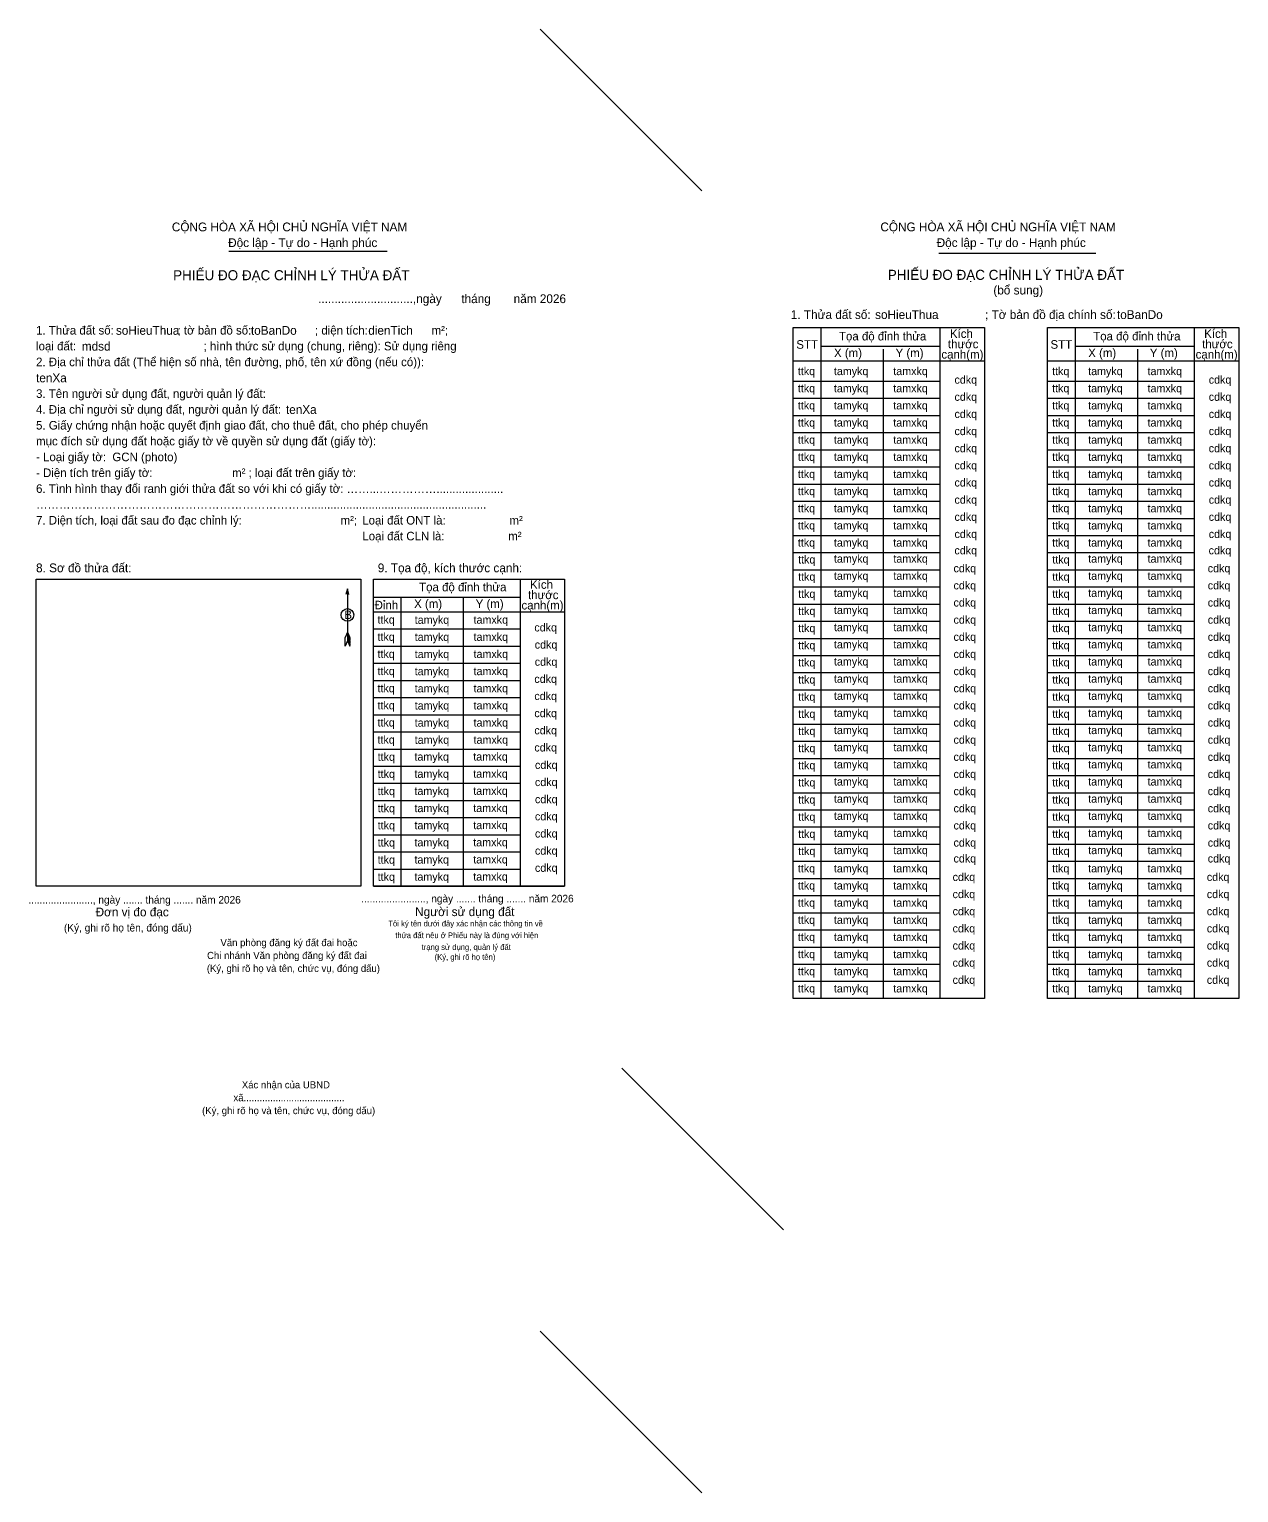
# Model space of a CAD drawing. Extents: x -500393 to -499232, y -1000262 to -999219.
# Drawn here: x -499992 to -499569, y -999731 to -999219 of the extents above; entities that cross this region are included whole.
import ezdxf

# ---------------------------------------------------------------- set-up
doc = ezdxf.new("R2010")
doc.units = 0
for name, color, linetype in [('Level 24', 7, 'Continuous'), ('Level 56', 7, 'Continuous'), ('Level 60', 7, 'Continuous'), ('Level 63', 7, 'Continuous')]:
    doc.layers.add(name, color=color, linetype=linetype)

msp = doc.modelspace()

# ---------------------------------------------------------------- linework, layer by layer
at = {"layer": 'Level 24'}
msp.add_lwpolyline([(-499990, -999411.66), (-499876.32, -999411.66), (-499876.32, -999518.99), (-499990, -999518.99)], close=True, dxfattribs=at)
at = {"layer": 'Level 60'}
for p, q in [((-499922.48, -999296.9), (-499867.1, -999296.9)), ((-499674.06, -999297.5), (-499619.05, -999297.5)), ((-499715.32, -999323.54), (-499715.32, -999558.33)), ((-499673.63, -999323.54), (-499673.63, -999558.33)), ((-499626.34, -999323.54), (-499626.34, -999558.33)), ((-499584.65, -999323.54), (-499584.65, -999558.33)), ((-499715.32, -999330.1), (-499673.63, -999330.1)), ((-499693.5, -999331.16), (-499693.5, -999558.33)), ((-499626.34, -999330.1), (-499584.65, -999330.1)), ((-499604.52, -999331.16), (-499604.52, -999558.33)), ((-499724.97, -999335.26), (-499658.03, -999335.26)), ((-499724.97, -999335.26), (-499670.82, -999335.26)), ((-499635.99, -999335.26), (-499569.06, -999335.26)), ((-499635.99, -999335.26), (-499581.84, -999335.26)), ((-499724.97, -999342.33), (-499673.63, -999342.33)), ((-499635.99, -999342.33), (-499584.65, -999342.33)), ((-499724.97, -999348.33), (-499673.63, -999348.33)), ((-499635.99, -999348.33), (-499584.65, -999348.33)), ((-499724.97, -999354.33), (-499673.63, -999354.33)), ((-499635.99, -999354.33), (-499584.65, -999354.33)), ((-499724.97, -999360.33), (-499673.63, -999360.33)), ((-499635.99, -999360.33), (-499584.65, -999360.33)), ((-499724.97, -999366.33), (-499673.63, -999366.33)), ((-499635.99, -999366.33), (-499584.65, -999366.33)), ((-499724.97, -999372.33), (-499673.63, -999372.33)), ((-499635.99, -999372.33), (-499584.65, -999372.33)), ((-499724.97, -999378.33), (-499673.63, -999378.33)), ((-499635.99, -999378.33), (-499584.65, -999378.33)), ((-499724.97, -999384.33), (-499673.63, -999384.33)), ((-499635.99, -999384.33), (-499584.65, -999384.33)), ((-499724.97, -999390.33), (-499673.63, -999390.33)), ((-499635.99, -999390.33), (-499584.65, -999390.33)), ((-499724.97, -999396.33), (-499673.63, -999396.33)), ((-499635.99, -999396.33), (-499584.65, -999396.33)), ((-499724.97, -999402.33), (-499673.63, -999402.33)), ((-499635.99, -999402.33), (-499584.65, -999402.33)), ((-499724.97, -999408.33), (-499673.63, -999408.33)), ((-499635.99, -999408.33), (-499584.65, -999408.33)), ((-499881, -999415.05), (-499881, -999433.2)), ((-499820.6, -999411.64), (-499820.6, -999519.05)), ((-499724.97, -999414.33), (-499673.63, -999414.33)), ((-499635.99, -999414.33), (-499584.65, -999414.33)), ((-499871.93, -999417.89), (-499820.6, -999417.89)), ((-499862.28, -999417.89), (-499862.28, -999519.05)), ((-499840.47, -999417.89), (-499840.47, -999519.05)), ((-499724.97, -999420.33), (-499673.63, -999420.33)), ((-499635.99, -999420.33), (-499584.65, -999420.33)), ((-499871.93, -999423.05), (-499805, -999423.05)), ((-499871.93, -999423.05), (-499817.78, -999423.05)), ((-499881, -999430.2), (-499881.76, -999432.05)), ((-499881, -999430.2), (-499880.23, -999432.05)), ((-499881, -999430.46), (-499880.23, -999432.32)), ((-499881, -999430.72), (-499880.23, -999432.58)), ((-499881, -999430.98), (-499880.22, -999432.85)), ((-499881, -999431.25), (-499880.22, -999433.12)), ((-499871.93, -999429.05), (-499820.6, -999429.05)), ((-499724.97, -999426.33), (-499673.63, -999426.33)), ((-499635.99, -999426.33), (-499584.65, -999426.33)), ((-499881.8, -999435.05), (-499881.76, -999432.05)), ((-499881, -999433.2), (-499881.8, -999435.05)), ((-499881, -999431.51), (-499880.22, -999433.39)), ((-499881, -999431.77), (-499880.22, -999433.66)), ((-499881, -999432.03), (-499880.21, -999433.93)), ((-499881, -999432.29), (-499880.21, -999434.2)), ((-499881, -999432.55), (-499880.21, -999434.47)), ((-499881, -999432.81), (-499880.2, -999434.73)), ((-499881, -999433.2), (-499880.2, -999435.05)), ((-499880.2, -999435.05), (-499880.23, -999432.05)), ((-499871.93, -999435.05), (-499820.6, -999435.05)), ((-499724.97, -999432.33), (-499673.63, -999432.33)), ((-499635.99, -999432.33), (-499584.65, -999432.33)), ((-499871.93, -999441.05), (-499820.6, -999441.05)), ((-499724.97, -999438.33), (-499673.63, -999438.33)), ((-499724.97, -999438.33), (-499673.63, -999438.33)), ((-499635.99, -999438.33), (-499584.65, -999438.33)), ((-499635.99, -999438.33), (-499584.65, -999438.33)), ((-499724.97, -999444.33), (-499673.63, -999444.33)), ((-499635.99, -999444.33), (-499584.65, -999444.33)), ((-499871.93, -999447.05), (-499820.6, -999447.05)), ((-499724.97, -999450.33), (-499673.63, -999450.33)), ((-499635.99, -999450.33), (-499584.65, -999450.33)), ((-499871.93, -999453.05), (-499820.6, -999453.05)), ((-499724.97, -999456.33), (-499673.63, -999456.33)), ((-499635.99, -999456.33), (-499584.65, -999456.33)), ((-499871.93, -999459.05), (-499820.6, -999459.05)), ((-499871.93, -999465.05), (-499820.6, -999465.05)), ((-499724.97, -999462.33), (-499673.63, -999462.33)), ((-499635.99, -999462.33), (-499584.65, -999462.33)), ((-499871.93, -999471.05), (-499820.6, -999471.05)), ((-499724.97, -999468.33), (-499673.63, -999468.33)), ((-499635.99, -999468.33), (-499584.65, -999468.33)), ((-499871.93, -999477.05), (-499820.6, -999477.05)), ((-499724.97, -999474.33), (-499673.63, -999474.33)), ((-499635.99, -999474.33), (-499584.65, -999474.33)), ((-499724.97, -999480.33), (-499673.63, -999480.33)), ((-499635.99, -999480.33), (-499584.65, -999480.33)), ((-499871.93, -999483.05), (-499820.6, -999483.05)), ((-499724.97, -999486.33), (-499673.63, -999486.33)), ((-499635.99, -999486.33), (-499584.65, -999486.33)), ((-499871.93, -999489.05), (-499820.6, -999489.05)), ((-499724.97, -999492.33), (-499673.63, -999492.33)), ((-499635.99, -999492.33), (-499584.65, -999492.33)), ((-499871.93, -999495.05), (-499820.6, -999495.05)), ((-499871.93, -999501.05), (-499820.6, -999501.05)), ((-499724.97, -999498.33), (-499673.63, -999498.33)), ((-499635.99, -999498.33), (-499584.65, -999498.33)), ((-499871.93, -999507.05), (-499820.6, -999507.05)), ((-499724.97, -999504.33), (-499673.63, -999504.33)), ((-499635.99, -999504.33), (-499584.65, -999504.33)), ((-499871.93, -999513.05), (-499820.6, -999513.05)), ((-499724.97, -999510.33), (-499673.63, -999510.33)), ((-499635.99, -999510.33), (-499584.65, -999510.33)), ((-499724.97, -999516.33), (-499673.63, -999516.33)), ((-499635.99, -999516.33), (-499584.65, -999516.33)), ((-499871.93, -999519.05), (-499805, -999519.05)), ((-499724.97, -999522.33), (-499673.63, -999522.33)), ((-499635.99, -999522.33), (-499584.65, -999522.33)), ((-499724.97, -999528.33), (-499673.63, -999528.33)), ((-499635.99, -999528.33), (-499584.65, -999528.33)), ((-499724.97, -999534.33), (-499673.63, -999534.33)), ((-499635.99, -999534.33), (-499584.65, -999534.33)), ((-499724.97, -999540.33), (-499673.63, -999540.33)), ((-499635.99, -999540.33), (-499584.65, -999540.33)), ((-499724.97, -999546.33), (-499673.63, -999546.33)), ((-499635.99, -999546.33), (-499584.65, -999546.33)), ((-499724.97, -999552.33), (-499673.63, -999552.33)), ((-499635.99, -999552.33), (-499584.65, -999552.33))]:
    msp.add_line(p, q, dxfattribs=at)
for points in [[(-499724.97, -999323.54), (-499658.03, -999323.54), (-499658.03, -999558.33), (-499724.97, -999558.33)], [(-499635.99, -999323.54), (-499569.06, -999323.54), (-499569.06, -999558.33), (-499635.99, -999558.33)], [(-499871.93, -999411.64), (-499805, -999411.64), (-499805, -999519.05), (-499871.93, -999519.05)]]:
    msp.add_lwpolyline(points, close=True, dxfattribs=at)
msp.add_lwpolyline([(-499880.48, -999416.98), (-499881, -999415.05), (-499881.52, -999416.98)], dxfattribs=at)
msp.add_circle((-499881, -999424.12), 2.21, dxfattribs=at)
at = {"layer": 'Level 63'}
for p, q in [((-499757.01, -999275.77), (-499813.58, -999219.2)), ((-499728.43, -999639.34), (-499785, -999582.77)), ((-499757.01, -999731.28), (-499813.58, -999674.71))]:
    msp.add_line(p, q, dxfattribs=at)

# ---------------------------------------------------------------- texts
at = {"layer": 'Level 56'}
for s, height, p in [('soHieuThua', 3.08, (-499696.33, -999320.58)), ('toBanDo', 3.08, (-499611.68, -999320.58)), ('soHieuThua', 3.08, (-499962.04, -999326.1)), ('toBanDo', 3.08, (-499914.79, -999326.1)), ('dienTich', 3.08, (-499873.72, -999326.1)), ('mdsd', 3.08, (-499973.98, -999331.65)), ('ttkq', 2.8, (-499723.36, -999340.22)), ('tamykq', 2.8, (-499710.74, -999340.22)), ('tamxkq', 2.8, (-499689.95, -999340.22)), ('ttkq', 2.8, (-499634.38, -999340.22)), ('tamykq', 2.8, (-499621.76, -999340.22)), ('tamxkq', 2.8, (-499600.97, -999340.22)), ('tenXa', 3.08, (-499990, -999342.72)), ('ttkq', 2.8, (-499723.36, -999346.22)), ('tamykq', 2.8, (-499710.74, -999346.22)), ('tamxkq', 2.8, (-499689.95, -999346.22)), ('cdkq', 2.8, (-499668.54, -999343.21)), ('ttkq', 2.8, (-499634.38, -999346.22)), ('tamykq', 2.8, (-499621.76, -999346.22)), ('tamxkq', 2.8, (-499600.97, -999346.22)), ('cdkq', 2.8, (-499579.56, -999343.21)), ('ttkq', 2.8, (-499723.36, -999352.22)), ('tamykq', 2.8, (-499710.74, -999352.22)), ('tamxkq', 2.8, (-499689.95, -999352.22)), ('cdkq', 2.8, (-499668.54, -999349.21)), ('ttkq', 2.8, (-499634.38, -999352.22)), ('tamykq', 2.8, (-499621.76, -999352.22)), ('tamxkq', 2.8, (-499600.97, -999352.22)), ('cdkq', 2.8, (-499579.56, -999349.21)), ('tenXa', 3.08, (-499902.53, -999353.8)), ('cdkq', 2.8, (-499668.54, -999355.21)), ('cdkq', 2.8, (-499579.56, -999355.21)), ('ttkq', 2.8, (-499723.36, -999358.22)), ('tamykq', 2.8, (-499710.74, -999358.22)), ('tamxkq', 2.8, (-499689.95, -999358.22)), ('cdkq', 2.8, (-499668.54, -999361.21)), ('ttkq', 2.8, (-499634.38, -999358.22)), ('tamykq', 2.8, (-499621.76, -999358.22)), ('tamxkq', 2.8, (-499600.97, -999358.22)), ('cdkq', 2.8, (-499579.56, -999361.21)), ('ttkq', 2.8, (-499723.36, -999364.22)), ('tamykq', 2.8, (-499710.74, -999364.22)), ('tamxkq', 2.8, (-499689.95, -999364.22)), ('cdkq', 2.8, (-499668.54, -999367.21)), ('ttkq', 2.8, (-499634.38, -999364.22)), ('tamykq', 2.8, (-499621.76, -999364.22)), ('tamxkq', 2.8, (-499600.97, -999364.22)), ('cdkq', 2.8, (-499579.56, -999367.21)), ('ttkq', 2.8, (-499723.36, -999370.22)), ('tamykq', 2.8, (-499710.74, -999370.22)), ('tamxkq', 2.8, (-499689.95, -999370.22)), ('ttkq', 2.8, (-499634.38, -999370.22)), ('tamykq', 2.8, (-499621.76, -999370.22)), ('tamxkq', 2.8, (-499600.97, -999370.22)), ('ttkq', 2.8, (-499723.36, -999376.22)), ('tamykq', 2.8, (-499710.74, -999376.22)), ('tamxkq', 2.8, (-499689.95, -999376.22)), ('cdkq', 2.8, (-499668.54, -999373.21)), ('ttkq', 2.8, (-499634.38, -999376.22)), ('tamykq', 2.8, (-499621.76, -999376.22)), ('tamxkq', 2.8, (-499600.97, -999376.22)), ('cdkq', 2.8, (-499579.56, -999373.21)), ('ttkq', 2.8, (-499723.36, -999382.22)), ('tamykq', 2.8, (-499710.74, -999382.22)), ('tamxkq', 2.8, (-499689.95, -999382.22)), ('cdkq', 2.8, (-499668.54, -999379.21)), ('ttkq', 2.8, (-499634.38, -999382.22)), ('tamykq', 2.8, (-499621.76, -999382.22)), ('tamxkq', 2.8, (-499600.97, -999382.22)), ('cdkq', 2.8, (-499579.56, -999379.21)), ('cdkq', 2.8, (-499668.54, -999385.21)), ('cdkq', 2.8, (-499579.56, -999385.21)), ('ttkq', 2.8, (-499723.36, -999388.22)), ('tamykq', 2.8, (-499710.74, -999388.22)), ('tamxkq', 2.8, (-499689.95, -999388.22)), ('cdkq', 2.8, (-499668.54, -999391.21)), ('ttkq', 2.8, (-499634.38, -999388.22)), ('tamykq', 2.8, (-499621.76, -999388.22)), ('tamxkq', 2.8, (-499600.97, -999388.22)), ('cdkq', 2.8, (-499579.56, -999391.21)), ('ttkq', 2.8, (-499723.36, -999394.22)), ('tamykq', 2.8, (-499710.74, -999394.22)), ('tamxkq', 2.8, (-499689.95, -999394.22)), ('cdkq', 2.8, (-499668.54, -999397.21)), ('ttkq', 2.8, (-499634.38, -999394.22)), ('tamykq', 2.8, (-499621.76, -999394.22)), ('tamxkq', 2.8, (-499600.97, -999394.22)), ('cdkq', 2.8, (-499579.56, -999397.21)), ('ttkq', 2.8, (-499723.36, -999400.22)), ('tamykq', 2.8, (-499710.74, -999400.22)), ('tamxkq', 2.8, (-499689.95, -999400.22)), ('cdkq', 2.8, (-499668.56, -999402.94)), ('ttkq', 2.8, (-499634.38, -999400.22)), ('tamykq', 2.8, (-499621.76, -999400.22)), ('tamxkq', 2.8, (-499600.97, -999400.22)), ('cdkq', 2.8, (-499579.59, -999402.94)), ('ttkq', 2.8, (-499723.28, -999406.15)), ('tamykq', 2.8, (-499710.72, -999405.83)), ('tamxkq', 2.8, (-499689.93, -999405.83)), ('ttkq', 2.8, (-499634.3, -999406.15)), ('tamykq', 2.8, (-499621.74, -999405.83)), ('tamxkq', 2.8, (-499600.95, -999405.83)), ('ttkq', 2.8, (-499723.28, -999412.15)), ('tamykq', 2.8, (-499710.72, -999411.83)), ('tamxkq', 2.8, (-499689.93, -999411.83)), ('cdkq', 2.8, (-499668.87, -999409.2)), ('ttkq', 2.8, (-499634.3, -999412.15)), ('tamykq', 2.8, (-499621.74, -999411.83)), ('tamxkq', 2.8, (-499600.95, -999411.83)), ('cdkq', 2.8, (-499579.9, -999409.2)), ('ttkq', 2.8, (-499723.28, -999418.15)), ('tamykq', 2.8, (-499710.72, -999417.83)), ('tamxkq', 2.8, (-499689.93, -999417.83)), ('cdkq', 2.8, (-499668.87, -999415.2)), ('ttkq', 2.8, (-499634.3, -999418.15)), ('tamykq', 2.8, (-499621.74, -999417.83)), ('tamxkq', 2.8, (-499600.95, -999417.83)), ('cdkq', 2.8, (-499579.9, -999415.2)), ('tamykq', 2.8, (-499710.72, -999423.83)), ('tamxkq', 2.8, (-499689.93, -999423.83)), ('cdkq', 2.8, (-499668.87, -999421.2)), ('tamykq', 2.8, (-499621.74, -999423.83)), ('tamxkq', 2.8, (-499600.95, -999423.83)), ('cdkq', 2.8, (-499579.9, -999421.2)), ('ttkq', 2.8, (-499870.49, -999427.18)), ('tamykq', 2.8, (-499857.46, -999427.23)), ('tamxkq', 2.8, (-499836.86, -999427.2)), ('ttkq', 2.8, (-499723.28, -999424.15)), ('cdkq', 2.8, (-499668.87, -999427.2)), ('ttkq', 2.8, (-499634.3, -999424.15)), ('cdkq', 2.8, (-499579.9, -999427.2)), ('ttkq', 2.8, (-499870.49, -999433.18)), ('tamykq', 2.8, (-499857.46, -999433.23)), ('tamxkq', 2.8, (-499836.86, -999433.2)), ('cdkq', 2.8, (-499815.59, -999429.91)), ('ttkq', 2.8, (-499723.28, -999430.15)), ('tamykq', 2.8, (-499710.72, -999429.83)), ('tamxkq', 2.8, (-499689.93, -999429.83)), ('cdkq', 2.8, (-499668.87, -999433.2)), ('ttkq', 2.8, (-499634.3, -999430.15)), ('tamykq', 2.8, (-499621.74, -999429.83)), ('tamxkq', 2.8, (-499600.95, -999429.83)), ('cdkq', 2.8, (-499579.9, -999433.2)), ('ttkq', 2.8, (-499870.49, -999439.18)), ('tamykq', 2.8, (-499857.46, -999439.23)), ('tamxkq', 2.8, (-499836.86, -999439.2)), ('cdkq', 2.8, (-499815.46, -999435.91)), ('ttkq', 2.8, (-499723.28, -999436.15)), ('tamykq', 2.8, (-499710.72, -999435.83)), ('tamxkq', 2.8, (-499689.93, -999435.83)), ('cdkq', 2.8, (-499668.87, -999439.2)), ('ttkq', 2.8, (-499634.3, -999436.15)), ('tamykq', 2.8, (-499621.74, -999435.83)), ('tamxkq', 2.8, (-499600.95, -999435.83)), ('cdkq', 2.8, (-499579.9, -999439.2)), ('cdkq', 2.8, (-499815.46, -999441.91)), ('ttkq', 2.8, (-499723.28, -999442.15)), ('tamykq', 2.8, (-499710.72, -999441.83)), ('tamxkq', 2.8, (-499689.93, -999441.83)), ('ttkq', 2.8, (-499634.3, -999442.15)), ('tamykq', 2.8, (-499621.74, -999441.83)), ('tamxkq', 2.8, (-499600.95, -999441.83)), ('ttkq', 2.8, (-499870.49, -999445.18)), ('tamykq', 2.8, (-499857.46, -999445.23)), ('tamxkq', 2.8, (-499836.86, -999445.2)), ('cdkq', 2.8, (-499815.59, -999447.91)), ('ttkq', 2.8, (-499723.28, -999448.15)), ('tamykq', 2.8, (-499710.72, -999447.83)), ('tamxkq', 2.8, (-499689.93, -999447.83)), ('cdkq', 2.8, (-499668.87, -999445.2)), ('ttkq', 2.8, (-499634.3, -999448.15)), ('tamykq', 2.8, (-499621.74, -999447.83)), ('tamxkq', 2.8, (-499600.95, -999447.83)), ('cdkq', 2.8, (-499579.9, -999445.2)), ('ttkq', 2.8, (-499870.49, -999451.18)), ('tamykq', 2.8, (-499857.46, -999451.23)), ('tamxkq', 2.8, (-499836.86, -999451.2)), ('cdkq', 2.8, (-499815.59, -999453.91)), ('ttkq', 2.8, (-499723.28, -999454.15)), ('tamykq', 2.8, (-499710.72, -999453.83)), ('tamxkq', 2.8, (-499689.93, -999453.83)), ('cdkq', 2.8, (-499668.87, -999451.2)), ('ttkq', 2.8, (-499634.3, -999454.15)), ('tamykq', 2.8, (-499621.74, -999453.83)), ('tamxkq', 2.8, (-499600.95, -999453.83)), ('cdkq', 2.8, (-499579.9, -999451.2)), ('ttkq', 2.8, (-499870.49, -999457.18)), ('tamykq', 2.8, (-499857.46, -999457.23)), ('tamxkq', 2.8, (-499836.86, -999457.2)), ('cdkq', 2.8, (-499668.87, -999457.2)), ('cdkq', 2.8, (-499579.9, -999457.2)), ('ttkq', 2.8, (-499870.49, -999463.18)), ('tamykq', 2.8, (-499857.46, -999463.23)), ('tamxkq', 2.8, (-499836.86, -999463.2)), ('cdkq', 2.8, (-499815.59, -999459.91)), ('ttkq', 2.8, (-499723.28, -999460.15)), ('tamykq', 2.8, (-499710.72, -999459.83)), ('tamxkq', 2.8, (-499689.93, -999459.83)), ('cdkq', 2.8, (-499668.87, -999463.2)), ('ttkq', 2.8, (-499634.3, -999460.15)), ('tamykq', 2.8, (-499621.74, -999459.83)), ('tamxkq', 2.8, (-499600.95, -999459.83)), ('cdkq', 2.8, (-499579.9, -999463.2)), ('ttkq', 2.8, (-499870.49, -999469.18)), ('tamykq', 2.8, (-499857.46, -999469.23)), ('tamxkq', 2.8, (-499836.86, -999469.2)), ('cdkq', 2.8, (-499815.59, -999465.91)), ('ttkq', 2.8, (-499723.28, -999466.15)), ('tamykq', 2.8, (-499710.72, -999465.83)), ('tamxkq', 2.8, (-499689.93, -999465.83)), ('cdkq', 2.8, (-499668.87, -999469.2)), ('ttkq', 2.8, (-499634.3, -999466.15)), ('tamykq', 2.8, (-499621.74, -999465.83)), ('tamxkq', 2.8, (-499600.95, -999465.83)), ('cdkq', 2.8, (-499579.9, -999469.2)), ('ttkq', 2.8, (-499870.42, -999475.17)), ('tamykq', 2.8, (-499857.56, -999475.13)), ('tamxkq', 2.8, (-499836.96, -999475.09)), ('cdkq', 2.8, (-499815.59, -999471.91)), ('ttkq', 2.8, (-499723.28, -999472.15)), ('tamykq', 2.8, (-499710.72, -999471.83)), ('tamxkq', 2.8, (-499689.93, -999471.83)), ('ttkq', 2.8, (-499634.3, -999472.15)), ('tamykq', 2.8, (-499621.74, -999471.83)), ('tamxkq', 2.8, (-499600.95, -999471.83)), ('cdkq', 2.8, (-499815.38, -999478.02)), ('ttkq', 2.8, (-499723.28, -999478.15)), ('tamykq', 2.8, (-499710.72, -999477.83)), ('tamxkq', 2.8, (-499689.93, -999477.83)), ('cdkq', 2.8, (-499668.87, -999475.2)), ('ttkq', 2.8, (-499634.3, -999478.15)), ('tamykq', 2.8, (-499621.74, -999477.83)), ('tamxkq', 2.8, (-499600.95, -999477.83)), ('cdkq', 2.8, (-499579.9, -999475.2)), ('ttkq', 2.8, (-499870.42, -999481.17)), ('tamykq', 2.8, (-499857.56, -999481.13)), ('tamxkq', 2.8, (-499836.96, -999481.09)), ('cdkq', 2.8, (-499815.38, -999484.02)), ('ttkq', 2.8, (-499723.28, -999484.15)), ('tamykq', 2.8, (-499710.72, -999483.83)), ('tamxkq', 2.8, (-499689.93, -999483.83)), ('cdkq', 2.8, (-499668.87, -999481.2)), ('ttkq', 2.8, (-499634.3, -999484.15)), ('tamykq', 2.8, (-499621.74, -999483.83)), ('tamxkq', 2.8, (-499600.95, -999483.83)), ('cdkq', 2.8, (-499579.9, -999481.2)), ('ttkq', 2.8, (-499870.42, -999487.17)), ('tamykq', 2.8, (-499857.56, -999487.13)), ('tamxkq', 2.8, (-499836.96, -999487.09)), ('cdkq', 2.8, (-499815.38, -999490.02)), ('ttkq', 2.8, (-499723.28, -999490.15)), ('tamykq', 2.8, (-499710.72, -999489.83)), ('tamxkq', 2.8, (-499689.93, -999489.83)), ('cdkq', 2.8, (-499668.87, -999487.2)), ('ttkq', 2.8, (-499634.3, -999490.15)), ('tamykq', 2.8, (-499621.74, -999489.83)), ('tamxkq', 2.8, (-499600.95, -999489.83)), ('cdkq', 2.8, (-499579.9, -999487.2)), ('ttkq', 2.8, (-499870.42, -999493.17)), ('tamykq', 2.8, (-499857.56, -999493.13)), ('tamxkq', 2.8, (-499836.96, -999493.09)), ('cdkq', 2.8, (-499668.87, -999493.2)), ('cdkq', 2.8, (-499579.9, -999493.2)), ('ttkq', 2.8, (-499870.42, -999499.17)), ('tamykq', 2.8, (-499857.56, -999499.13)), ('tamxkq', 2.8, (-499836.96, -999499.09)), ('cdkq', 2.8, (-499815.38, -999496.02)), ('ttkq', 2.8, (-499723.28, -999496.15)), ('tamykq', 2.8, (-499710.72, -999495.83)), ('tamxkq', 2.8, (-499689.93, -999495.83)), ('cdkq', 2.8, (-499668.87, -999499.2)), ('ttkq', 2.8, (-499634.3, -999496.15)), ('tamykq', 2.8, (-499621.74, -999495.83)), ('tamxkq', 2.8, (-499600.95, -999495.83)), ('cdkq', 2.8, (-499579.9, -999499.2)), ('ttkq', 2.8, (-499870.42, -999505.17)), ('tamykq', 2.8, (-499857.56, -999505.13)), ('tamxkq', 2.8, (-499836.96, -999505.09)), ('cdkq', 2.8, (-499815.38, -999502.02)), ('ttkq', 2.8, (-499723.28, -999502.15)), ('tamykq', 2.8, (-499710.72, -999501.83)), ('tamxkq', 2.8, (-499689.93, -999501.83)), ('cdkq', 2.8, (-499668.87, -999505.2)), ('ttkq', 2.8, (-499634.3, -999502.15)), ('tamykq', 2.8, (-499621.74, -999501.83)), ('tamxkq', 2.8, (-499600.95, -999501.83)), ('cdkq', 2.8, (-499579.9, -999505.2)), ('cdkq', 2.8, (-499815.38, -999508.02)), ('ttkq', 2.8, (-499723.28, -999508.15)), ('tamykq', 2.8, (-499710.72, -999507.83)), ('tamxkq', 2.8, (-499689.93, -999507.83)), ('cdkq', 2.8, (-499668.87, -999510.76)), ('ttkq', 2.8, (-499634.3, -999508.15)), ('tamykq', 2.8, (-499621.74, -999507.83)), ('tamxkq', 2.8, (-499600.95, -999507.83)), ('cdkq', 2.8, (-499579.9, -999510.76)), ('ttkq', 2.8, (-499870.42, -999511.17)), ('tamykq', 2.8, (-499857.56, -999511.13)), ('tamxkq', 2.8, (-499836.96, -999511.09)), ('cdkq', 2.8, (-499815.38, -999514.02)), ('ttkq', 2.8, (-499723.36, -999514.22)), ('tamykq', 2.8, (-499710.74, -999514.22)), ('tamxkq', 2.8, (-499689.95, -999514.22)), ('ttkq', 2.8, (-499634.38, -999514.22)), ('tamykq', 2.8, (-499621.76, -999514.22)), ('tamxkq', 2.8, (-499600.97, -999514.22)), ('ttkq', 2.8, (-499870.42, -999517.17)), ('tamykq', 2.8, (-499857.56, -999517.13)), ('tamxkq', 2.8, (-499836.96, -999517.09)), ('ttkq', 2.8, (-499723.36, -999520.22)), ('tamykq', 2.8, (-499710.74, -999520.22)), ('tamxkq', 2.8, (-499689.95, -999520.22)), ('cdkq', 2.8, (-499669.2, -999517.22)), ('ttkq', 2.8, (-499634.38, -999520.22)), ('tamykq', 2.8, (-499621.76, -999520.22)), ('tamxkq', 2.8, (-499600.97, -999520.22)), ('cdkq', 2.8, (-499580.22, -999517.22)), ('ttkq', 2.8, (-499723.36, -999526.22)), ('tamykq', 2.8, (-499710.74, -999526.22)), ('tamxkq', 2.8, (-499689.95, -999526.22)), ('cdkq', 2.8, (-499669.2, -999523.22)), ('ttkq', 2.8, (-499634.38, -999526.22)), ('tamykq', 2.8, (-499621.76, -999526.22)), ('tamxkq', 2.8, (-499600.97, -999526.22)), ('cdkq', 2.8, (-499580.22, -999523.22)), ('cdkq', 2.8, (-499669.2, -999529.22)), ('cdkq', 2.8, (-499580.22, -999529.22)), ('ttkq', 2.8, (-499723.36, -999532.22)), ('tamykq', 2.8, (-499710.74, -999532.22)), ('tamxkq', 2.8, (-499689.95, -999532.22)), ('cdkq', 2.8, (-499669.2, -999535.22)), ('ttkq', 2.8, (-499634.38, -999532.22)), ('tamykq', 2.8, (-499621.76, -999532.22)), ('tamxkq', 2.8, (-499600.97, -999532.22)), ('cdkq', 2.8, (-499580.22, -999535.22)), ('ttkq', 2.8, (-499723.36, -999538.22)), ('tamykq', 2.8, (-499710.74, -999538.22)), ('tamxkq', 2.8, (-499689.95, -999538.22)), ('cdkq', 2.8, (-499669.2, -999541.22)), ('ttkq', 2.8, (-499634.38, -999538.22)), ('tamykq', 2.8, (-499621.76, -999538.22)), ('tamxkq', 2.8, (-499600.97, -999538.22)), ('cdkq', 2.8, (-499580.22, -999541.22)), ('ttkq', 2.8, (-499723.36, -999544.22)), ('tamykq', 2.8, (-499710.74, -999544.22)), ('tamxkq', 2.8, (-499689.95, -999544.22)), ('ttkq', 2.8, (-499634.38, -999544.22)), ('tamykq', 2.8, (-499621.76, -999544.22)), ('tamxkq', 2.8, (-499600.97, -999544.22)), ('ttkq', 2.8, (-499723.36, -999550.22)), ('tamykq', 2.8, (-499710.74, -999550.22)), ('tamxkq', 2.8, (-499689.95, -999550.22)), ('cdkq', 2.8, (-499669.2, -999547.22)), ('ttkq', 2.8, (-499634.38, -999550.22)), ('tamykq', 2.8, (-499621.76, -999550.22)), ('tamxkq', 2.8, (-499600.97, -999550.22)), ('cdkq', 2.8, (-499580.22, -999547.22)), ('ttkq', 2.8, (-499723.36, -999556.22)), ('tamykq', 2.8, (-499710.74, -999556.22)), ('tamxkq', 2.8, (-499689.95, -999556.22)), ('cdkq', 2.8, (-499669.2, -999553.22)), ('ttkq', 2.8, (-499634.38, -999556.22)), ('tamykq', 2.8, (-499621.76, -999556.22)), ('tamxkq', 2.8, (-499600.97, -999556.22)), ('cdkq', 2.8, (-499580.22, -999553.22))]:
    msp.add_text(s, height=height, dxfattribs=at).set_placement(p)
at = {"layer": 'Level 60'}
for s, height, p in [('CỘNG HÒA XÃ HỘI CHỦ NGHĨA VIỆT NAM', 3.0798, (-499942.47, -999289.91)), ('CỘNG HÒA XÃ HỘI CHỦ NGHĨA VIỆT NAM', 3.0798, (-499694.48, -999289.9)), ('Độc lập - Tự do - Hạnh phúc', 3.0798, (-499922.77, -999295.41)), ('Độc lập - Tự do - Hạnh phúc', 3.0798, (-499674.78, -999295.4)), ('PHIẾU ĐO ĐẠC CHỈNH LÝ THỬA ĐẤT ', 3.5202, (-499942.02, -999307.02)), ('PHIẾU ĐO ĐẠC CHỈNH LÝ THỬA ĐẤT ', 3.5202, (-499691.88, -999306.89)), ('.............................,ngày      tháng       năm 2026', 3.0798, (-499891.27, -999315.02)), ('(bổ sung)', 3.08, (-499654.94, -999312)), ('1. Thửa đất số:                                   ; Tờ bản đồ địa chính số:  ', 3.0798, (-499725.83, -999320.58)), ('1. Thửa đất số:                    ; tờ bản đồ số:                    ; diện tích:                    m²;', 3, (-499990, -999326.02)), ('loại đất:                                        ; hình thức sử dụng (chung, riêng): Sử dụng riêng', 3, (-499990, -999331.56)), ('STT', 3, (-499723.92, -999330.99)), ('Tọa độ đỉnh thửa', 3, (-499708.97, -999328.08)), ('thước', 3, (-499670.84, -999330.82)), ('Kích ', 3, (-499670.13, -999327.21)), ('STT', 3, (-499634.94, -999330.99)), ('Tọa độ đỉnh thửa', 3, (-499619.99, -999328.08)), ('thước', 3, (-499581.86, -999330.82)), ('Kích ', 3, (-499581.15, -999327.21)), ('2. Địa chỉ thửa đất (Thể hiện số nhà, tên đường, phố, tên xứ đồng (nếu có)):', 3, (-499990, -999337.1)), ('X (m)', 3, (-499710.71, -999333.93)), ('Y (m)', 3, (-499689.17, -999333.93)), ('cạnh(m)', 3, (-499673.13, -999334.44)), ('X (m)', 3, (-499621.74, -999333.93)), ('Y (m)', 3, (-499600.19, -999333.93)), ('cạnh(m)', 3, (-499584.15, -999334.44)), ('3. Tên người sử dụng đất, người quản lý đất:', 3, (-499990, -999348.18)), ('4. Địa chỉ người sử dụng đất, người quản lý đất:', 3, (-499990, -999353.72)), ('5. Giấy chứng nhận hoặc quyết định giao đất, cho thuê đất, cho phép chuyển ', 3, (-499990, -999359.26)), ('mục đích sử dụng đất hoặc giấy tờ về quyền sử dụng đất (giấy tờ): ', 3, (-499990, -999364.8)), ('- Loại giấy tờ:  GCN (photo)', 3, (-499990, -999370.34)), ('- Diện tích trên giấy tờ:                         m² ; loại đất trên giấy tờ: ', 3, (-499990, -999375.88)), ('6. Tình hình thay đổi ranh giới thửa đất so với khi có giấy tờ: ……...……………..................... ', 3, (-499990, -999381.42)), ('7. Diện tích, loại đất sau đo đạc chỉnh lý:                               m²; ', 3, (-499990, -999392.5)), ('………………………………………………………………....................................................... ', 3, (-499990, -999386.96)), ('Loại đất ONT là:                    m²', 3, (-499875.83, -999392.5)), ('Loại đất CLN là:                    m²', 3, (-499875.8, -999398.04)), ('8. Sơ đồ thửa đất:', 3.0798, (-499990, -999409.2)), ('9. Tọa độ, kích thước cạnh: ', 3.0798, (-499870.39, -999409.2)), ('Tọa độ đỉnh thửa', 3, (-499855.93, -999415.86)), ('thước', 3, (-499817.81, -999418.61)), ('Kích ', 3, (-499817.09, -999414.99)), ('Đỉnh', 3, (-499871.5, -999422.17)), ('X (m)', 3, (-499857.68, -999421.71)), ('Y (m)', 3, (-499836.14, -999421.71)), ('cạnh(m)', 3, (-499820.09, -999422.22)), ('B', 3, (-499882.11, -999425.58)), ('......................., ngày ....... tháng ....... năm 2026', 2.64, (-499992.7, -999525.12)), ('......................., ngày ....... tháng ....... năm 2026', 2.64, (-499876.2, -999524.7)), ('Đơn vị đo đạc', 3.0798, (-499969.15, -999529.6)), ('Người sử dụng đất', 3.0798, (-499857.32, -999529.51)), ('(Ký, ghi rõ họ tên, đóng dấu)', 2.64, (-499980.23, -999534.9)), ('Tôi ký tên dưới đây xác nhận các thông tin về ', 2, (-499866.7, -999533.12)), ('Văn phòng đăng ký đất đai hoặc ', 2.5, (-499925.45, -999540.03)), ('thửa đất nêu ở Phiếu này là đúng với hiện ', 2, (-499864.27, -999537.23)), ('Chi nhánh Văn phòng đăng ký đất đai', 2.5, (-499930.15, -999544.53)), ('trạng sử dụng, quản lý đất', 2, (-499855.05, -999541.34)), ('(Ký, ghi rõ họ tên)', 2, (-499850.49, -999544.82)), ('(Ký, ghi rõ họ và tên, chức vụ, đóng dấu)', 2.5, (-499930.22, -999549.05)), ('Xác nhận của UBND', 2.5, (-499917.98, -999589.79)), ('xã......................................', 2.5, (-499920.9, -999594.29)), ('(Ký, ghi rõ họ và tên, chức vụ, đóng dấu)', 2.5, (-499931.89, -999598.81))]:
    msp.add_text(s, height=height, dxfattribs=at).set_placement(p)

doc.saveas('drawing.dxf')
